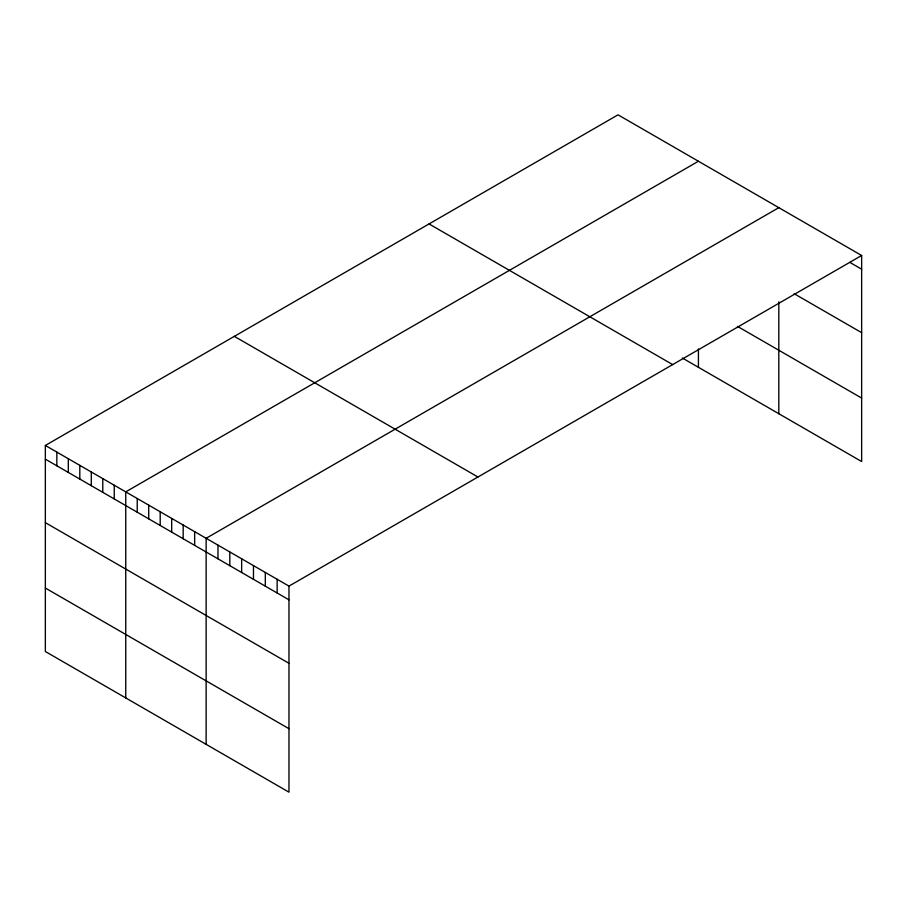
<?xml version="1.0" encoding="UTF-8"?>
<svg xmlns="http://www.w3.org/2000/svg" width="907" height="907" viewBox="0 0 907 907"><rect width="100%" height="100%" fill="white"/><g stroke="black" fill="none" stroke-linecap="round" stroke-linejoin="round"><path stroke-width="1.36" d="M861.65 255.491L288.97 586.115L288.97 792.174L45.35 651.509L45.35 445.462L618.03 114.826L861.65 255.491L861.65 461.538L682.347 358.016M698.424 161.242L125.744 491.877L125.744 697.925M778.818 207.658L206.138 538.293L206.138 744.352M849.814 262.361L861.65 269.198M794.203 293.732L861.65 332.665M737.47 326.373L861.65 398.071M429.045 223.938L672.665 364.591M234.335 336.35L477.955 477.014M45.35 445.462L288.97 586.115M45.35 459.169L288.97 599.822M45.35 522.647L288.97 663.3M45.35 588.042L288.97 728.695M778.818 301.85L778.818 413.717M698.424 348.968L698.424 367.301M277.145 579.29L277.145 592.997M265.309 572.453L265.309 586.16M253.472 565.617L253.472 579.335M241.647 558.791L241.647 572.498M229.811 551.955L229.811 565.662M217.975 545.13L217.975 558.837M194.654 531.661L194.654 545.368M183.169 525.028L183.169 538.747M171.684 518.396L171.684 532.114M160.199 511.775L160.199 525.482M148.714 505.142L148.714 518.849M137.229 498.51L137.229 512.217M114.259 485.245L114.259 498.952M102.774 478.613L102.774 492.32M91.29 471.98L91.29 485.698M79.805 465.359L79.805 479.066M68.32 458.727L68.32 472.434M56.835 452.094L56.835 465.801"/></g></svg>
